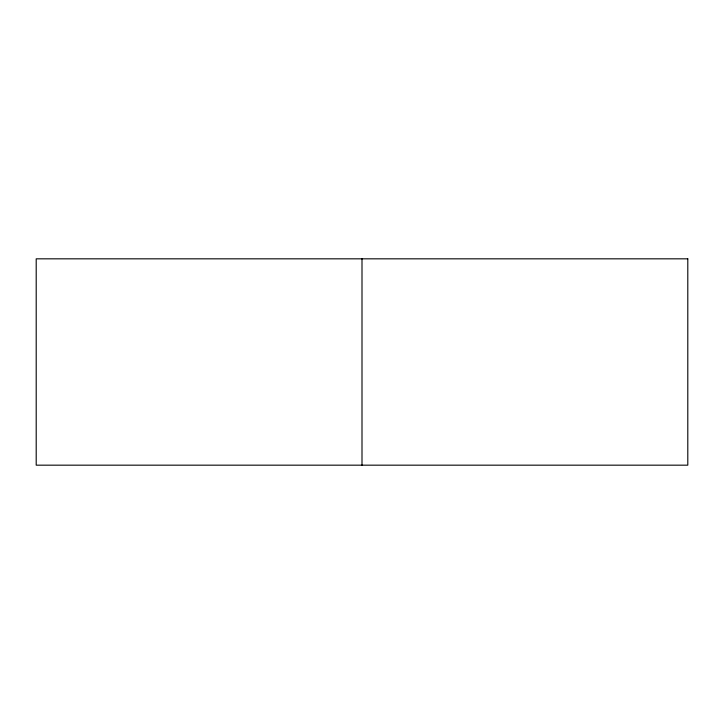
<?xml version="1.0" encoding="UTF-8"?>
<svg xmlns="http://www.w3.org/2000/svg" width="724" height="724" viewBox="0 0 724 724"><rect width="100%" height="100%" fill="white"/><g stroke="black" fill="none" stroke-linecap="round" stroke-linejoin="round"><path stroke-width="1.09" d="M362 258.83L362 465.17M687.8 258.83L36.2 258.83L36.2 465.17L687.8 465.17L687.8 258.83"/></g></svg>
